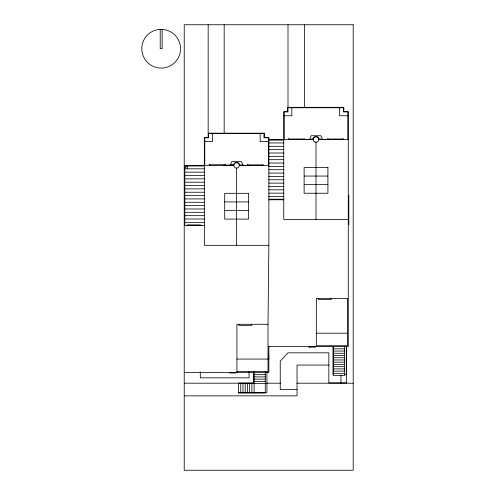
<?xml version="1.0" encoding="UTF-8"?>
<svg xmlns="http://www.w3.org/2000/svg" width="495" height="495" viewBox="0 0 495 495"><rect width="100%" height="100%" fill="white"/><g stroke="black" fill="none" stroke-linecap="round" stroke-linejoin="round"><path stroke-width="0.74" d="M236.926 371.59L268.012 371.59L268.012 324.281L268.865 245.31L268.865 137.369L264.404 137.369L264.404 133.192L208.166 133.192M230.126 165.417L231.827 161.593L241.381 161.593L243.082 165.417M283.753 115.762L291.827 115.762L291.827 107.335M348.276 115.762L339.564 115.762L339.564 107.335M304.493 139.008L288.362 139.008L288.362 139.559M327.399 139.008L343.53 139.008L343.53 139.559M313.31 139.274L303.107 139.559M318.718 139.274L328.915 139.559M268.865 139.559L313.31 139.559M318.718 139.559L348.276 139.559M268.865 140.122L283.753 140.122M204.342 141.62L212.417 141.62L212.417 133.192M268.438 141.62L260.153 141.62L260.153 133.192M268.865 142.956L283.753 142.956M268.865 146.303L283.753 146.303M268.865 149.651L283.753 149.651M268.865 152.998L283.753 152.998M268.865 156.34L283.753 156.34M268.865 159.687L283.753 159.687M268.865 163.034L283.753 163.034M230.126 164.99L233.529 164.99L233.578 164.606A3.131 3.131 0 0 1 239.629 164.606L239.679 164.99L243.082 164.99M184.227 165.417L233.9 165.132L223.703 165.417M268.865 165.417L239.308 165.417A2.704 2.704 0 0 1 235.249 167.762A2.704 2.704 0 0 1 235.249 163.072A2.704 2.704 0 0 1 239.308 165.417L249.505 165.417M184.227 165.986L204.342 165.986M268.865 166.382L283.753 166.382M204.342 168.814L184.227 168.814L187.63 165.417L187.63 168.814M268.865 169.723L283.753 169.723M184.227 172.161L204.342 172.161M268.865 173.071L283.753 173.071M184.227 175.508L204.342 175.508M304.116 176.059L327.913 176.059M268.865 176.418L283.753 176.418M184.227 178.856L204.342 178.856M268.865 179.765L283.753 179.765M184.227 182.203L204.342 182.203M268.865 183.113L283.753 183.113M304.116 184.647L327.913 184.647M184.227 185.545L204.342 185.545M268.865 186.454L283.753 186.454M184.227 188.892L204.342 188.892M268.865 189.802L283.753 189.802M184.227 192.239L204.342 192.239M268.865 193.149L283.753 193.149M348.276 195.358L348.827 195.358L348.827 224.619L348.276 224.619M184.227 195.587L204.342 195.587M268.865 196.496L283.753 196.496M184.227 198.928L204.342 198.928M269.558 199.349L269.416 199.776M269.416 199.491L282.732 199.491M268.865 199.776L283.753 199.776M224.705 201.917L248.502 201.917M184.227 202.276L204.342 202.276M184.227 205.623L204.342 205.623M184.227 208.97L204.342 208.97M224.705 210.511L248.502 210.511M184.227 212.318L204.342 212.318M184.227 215.659L204.342 215.659M184.227 219.007L204.342 219.007M348.276 219.446L283.753 219.446L283.753 111.511L287.576 111.511L287.576 107.335L343.815 107.335L343.815 111.511L348.276 111.511L348.276 346.58L268.865 346.58M184.227 222.354L204.342 222.354M187.426 225.349L200.741 225.349M184.227 225.633L204.342 225.633M268.865 245.31L204.342 245.31L204.342 137.369L208.166 137.369L208.166 24.75M268.012 324.281L236.926 324.281L236.926 372.438M316.336 333.197L347.422 333.197M333.537 348.808L344.687 348.808M333.537 351.042L344.687 351.042M333.537 353.269L344.687 353.269M333.537 355.503L344.687 355.503M333.537 357.73L344.687 357.73M236.926 359.054L268.012 359.054M333.537 359.964L344.687 359.964M333.537 362.192L344.687 362.192M333.537 364.425L344.687 364.425M328.841 365.062L297.025 365.062L297.025 395.851L184.227 395.851M333.537 366.659L344.687 366.659M333.537 368.886L344.687 368.886M333.537 371.12L344.687 371.12M184.227 372.438L268.865 372.438L268.865 346.123M332.98 373.348L344.687 373.348M333.537 374.573L332.98 374.573L332.98 346.58M344.687 374.573L346.364 374.573L346.364 346.58M254.127 374.672L265.277 374.672M254.127 376.899L265.277 376.899M254.127 379.133L265.277 379.133M254.127 381.36L265.277 381.36M346.618 382.907L328.841 382.907L328.841 352.811L287.972 352.811L280.238 361.189L280.238 389.515L297.025 389.515M253.57 383.037L238.51 383.037L238.51 393.073L265.277 393.073L265.277 371.59M184.227 383.198L253.712 383.198M266.836 383.198L280.733 383.198M296.944 383.198L353.207 383.198M238.51 383.594L266.954 383.594M238.51 392.516L266.954 392.516L266.954 372.438M268.513 353.919L268.865 359.054M347.849 139.559L347.849 111.938L343.388 111.938L343.388 107.755L288.003 107.755L288.003 111.938L284.18 111.938L284.18 139.559M346.618 346.197L346.618 383.198M344.687 346.58L344.687 375.581L333.537 375.581L333.537 346.58M343.462 139.008L343.462 139.559M340.956 375.501L340.956 383.198M331.143 298.417L331.143 299.543L318.316 299.543L318.316 298.417M328.451 139.274L328.451 139.98M328.03 139.008L328.03 139.559M327.913 139.008L327.913 139.559M327.467 139.008L327.399 139.559M316.014 142.263L316.014 219.446M315.284 346.58L315.284 347.131L309.047 347.131L309.047 346.58M314.913 346.58L314.913 347.131M309.418 346.58L309.418 347.131M304.481 24.75L304.481 107.335M304.425 139.008L304.493 139.559M303.93 139.008L303.911 139.559M288.993 139.008L288.993 139.559M288.876 139.008L288.876 139.559M288.43 139.008L288.43 139.559M288.003 24.75L288.003 107.335M282.874 199.776L282.874 199.207L269.274 199.207L269.274 199.776M282.732 199.349L282.732 199.776M268.438 165.417L268.438 137.796L263.977 137.796L263.977 133.619L208.593 133.619L208.593 137.796L204.769 137.796L204.769 165.417M263.346 165.417L263.346 164.866L247.215 164.866L247.215 165.417M262.777 164.866L262.777 165.417M254.127 371.59L254.127 393.073M253.57 372.438L253.57 383.594M251.8 324.281L251.8 325.401L238.974 325.401L238.974 324.281M251.893 383.594L251.893 392.516M249.666 383.594L249.666 392.516M249.041 165.132L249.041 165.844M249.035 371.825L249.035 377.834L200.308 377.834L200.308 371.825M247.847 164.866L247.847 165.417M247.729 164.866L247.729 165.417M247.432 383.594L247.432 392.516M247.283 164.866L247.283 165.417M245.204 383.594L245.204 392.516M242.971 383.594L242.971 392.516M240.743 383.594L240.743 392.516M236.604 168.121L236.604 245.31M235.874 372.438L235.874 372.989L229.637 372.989L229.637 372.438M225.423 165.417L225.423 164.866L209.292 164.866L209.292 165.417M225.355 164.866L225.355 165.417M224.86 164.866L224.86 165.417M224.173 24.75L224.173 133.192M224.167 165.132L224.167 165.844M209.923 164.866L209.923 165.417M209.36 164.866L209.36 165.417M200.883 225.633L200.883 225.07L187.283 225.07L187.283 225.633M200.741 225.633L200.741 225.213L187.426 225.213L187.426 225.633M199.324 225.213L199.324 225.633M188.843 225.213L188.843 225.633M187.568 225.213L187.568 225.633M184.796 165.417L184.796 225.633M162.143 29.409L162.143 48.72L160.207 48.72L160.207 29.409M312.988 138.749L312.933 139.132L309.536 139.132L311.237 135.735L320.791 135.735L322.493 139.132L319.089 139.132L319.04 138.749A3.131 3.131 0 0 0 312.988 138.749M161.172 29.341L158.641 29.508A19.379 19.379 0 0 0 144.831 59.134A19.379 19.379 0 0 0 177.519 59.134A19.379 19.379 0 0 0 163.703 29.508L161.172 29.341M353.207 24.75L184.227 24.75L184.227 470.25L353.207 470.25L353.207 24.75M327.913 167.465L304.116 167.465L304.116 193.242L327.913 193.242L327.913 167.465M248.502 193.322L224.705 193.322L224.705 219.099L248.502 219.099L248.502 193.322M347.422 298.417L316.336 298.417L316.336 345.727L347.422 345.727L347.422 298.417M342.967 139.559L342.967 139.008L342.948 139.559M314.102 141.471A2.704 2.704 0 0 0 318.625 140.258A2.704 2.704 0 0 0 315.315 136.948A2.704 2.704 0 0 0 314.102 141.471"/></g></svg>
